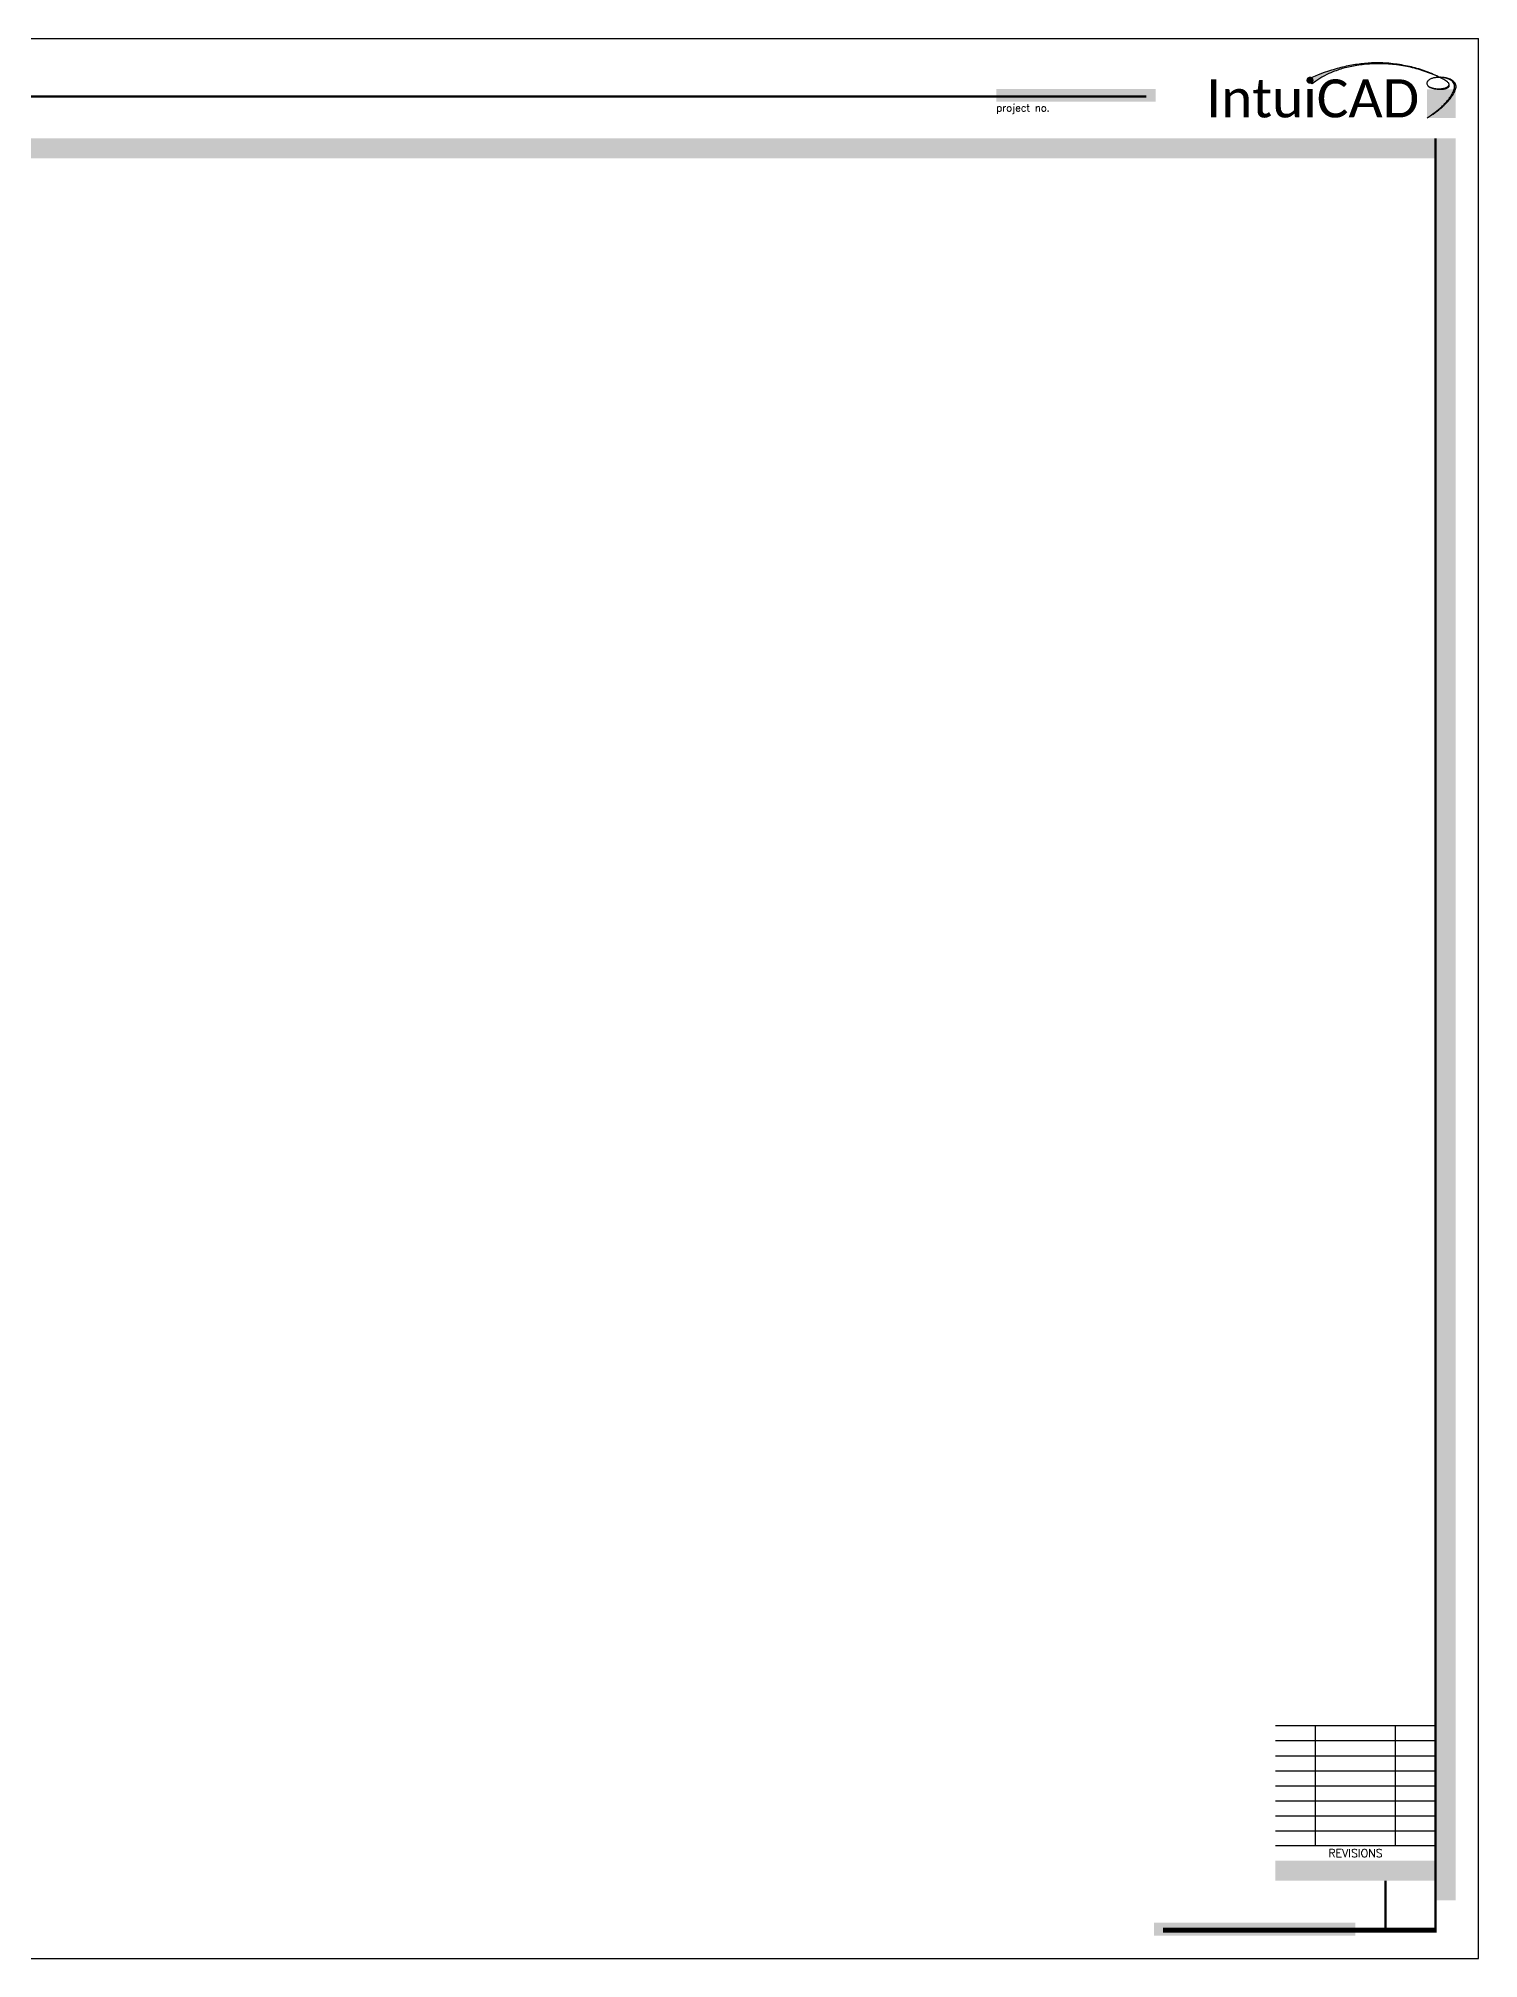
# Model space of a CAD drawing. Header units: inches. Extents: x -0.2 to 35.8, y -0.9 to 23.1.
# Drawn here: x 17.8 to 35.8, y -0.95 to 23.05 of the extents above; entities that cross this region are included whole.
import ezdxf
from ezdxf.enums import TextEntityAlignment as Align

# ---------------------------------------------------------------- set-up
doc = ezdxf.new("R2010")
doc.units = ezdxf.units.IN
doc.header["$MEASUREMENT"] = 0
doc.styles.add('Calibri', font='CALIBRI.TTF')
doc.styles.get("Standard").update_dxf_attribs({"font": 'SIMPLEX.SHX'})

# ---------------------------------------------------------------- blocks, each defined once
blk = doc.blocks.new('*U1')
for points in [[(-0.09257166991550825, 0.2744592406077828), (-0.07362828717787495, 0.2862810298870979), (-0.05649491183353372, 0.2960435848072454), (-0.04094859119698746, 0.3040780748899046), (-0.0267663725827022, 0.3107156696566769), (-0.0137253033052257, 0.3162875386292381), (-0.001602430678993794, 0.3211248513291993), (0.009808986043091328, 0.3255101506817617), (0.02065083985480787, 0.3295314732261438), (0.03104881181136643, 0.3332282289049919), (0.04112858296830268, 0.33663982766112), (0.05101583438078239, 0.3398056794371946), (0.06083624710429147, 0.3427651941760033), (0.07071550219418887, 0.345557781820248), (0.08077928070563145, 0.3482228523126238), (0.09112726089960133, 0.3507921085357371), (0.1017551098574999, 0.3532664251312108), (0.1126324918667377, 0.3556389696806503), (0.1237290712142799, 0.3579029097655679), (0.1350145121871243, 0.3600514129674366), (0.146458479072432, 0.3620776468678386), (0.1580306361572769, 0.3639747790482799), (0.1697006477287838, 0.3657359770902717), (0.1814430632437311, 0.3673552089278047), (0.1932519728385521, 0.3688296439048235), (0.2051263518191885, 0.3701572517176759), (0.217065175491702, 0.3713360020627627), (0.2290674191621572, 0.3723638646364256), (0.2411320581365849, 0.373238809135084), (0.2532580677211996, 0.3739588052550857), (0.2654444232218586, 0.3745218226928309), (0.2776921801281192, 0.3749254028562259), (0.2900107146632763, 0.3751653739993426), (0.3024114832339287, 0.3752371360877866), (0.3149059422468398, 0.3751360890871656), (0.3275055481085373, 0.3748576329630833), (0.3402217572257685, 0.3743971676811526), (0.3530660260053332, 0.3737500932069686), (0.3660498108537263, 0.3729118095061521), (0.3791760702903036, 0.3718792041726475), (0.3924137712860146, 0.3706551153137347), (0.4057233829239669, 0.3692438686650545), (0.4190653742873548, 0.3676497899622904), (0.4324002144599973, 0.3658772049409968), (0.4456883725249675, 0.3639304393368716), (0.4588903175655658, 0.3618138188855458), (0.47196651866535, 0.3595316693226236), (0.4848884874114893, 0.3570866059214195), (0.4976719054062327, 0.3544744021058488), (0.5103434967559691, 0.351689120837448), (0.5229299855671089, 0.3487248250777473), (0.5354580959458867, 0.3455755777883338), (0.5479545519983505, 0.3422354419307956), (0.560446077831061, 0.338698480466598), (0.5729593975500623, 0.3349587563573984), (0.5855086289713564, 0.3310150156456571), (0.5980574647479281, 0.3268847366980179), (0.6105569912428078, 0.3225900809620406), (0.6229582948187292, 0.3181532098852164), (0.6352124618384632, 0.3135962849151932), (0.6472705786645744, 0.308941467499583), (0.6590837316601369, 0.3042109190858042), (0.6706030071876131, 0.2994268011215668), (0.6817733560018376, 0.2946137280219991), (0.692515186424803, 0.289806126072687), (0.7011975274805923, 0.2857608367724866), (0.7015368407384212, 0.2857692370773943), (0.7017117840701587, 0.2857686693683039), (0.6928283228989472, 0.2900534278244615), (0.6822706051251713, 0.295006434044577), (0.6713452566078014, 0.3000129978666513), (0.6601369402203853, 0.3050414785300806), (0.6486912682448877, 0.3100537112721469), (0.6370440903147442, 0.3150099003295574), (0.6252312560636991, 0.3198702499390551), (0.6132886151256814, 0.3245949643372397), (0.6012520171342316, 0.3291442477609348), (0.5891573117232293, 0.3334783044468228), (0.5770403485264227, 0.3375573386315596), (0.5649248629659614, 0.3413530392189674), (0.5527861336181977, 0.3448830337810076), (0.5405873248479872, 0.3481764345566667), (0.5282916010202535, 0.3512623537849358), (0.5158621264996094, 0.3541699037048529), (0.5032620656511885, 0.3569281965553781), (0.4904545828398265, 0.3595663445755006), (0.477402842430125, 0.3621134600043279), (0.464086367159097, 0.3645896487073657), (0.4505501132517115, 0.3669789910568557), (0.4368553953049342, 0.3692565610514498), (0.4230635279159466, 0.3713974326899274), (0.4092358256816834, 0.3733766799710754), (0.3954336031990305, 0.3751693768936075), (0.3817181750652182, 0.3767505974562964), (0.368150855877302, 0.3780954156578646), (0.3547813079493999, 0.3791853506194149), (0.3416125844656667, 0.3800277019513567), (0.3286360863269807, 0.3806362143864748), (0.3158432144348332, 0.3810246326574998), (0.3032253696902428, 0.3812067014972031), (0.2907739529945604, 0.3811961656383414), (0.2784803652489122, 0.3810067698136699), (0.2663360073544024, 0.3806522587559451), (0.2543289806289516, 0.3801445369167), (0.2424341880564828, 0.3794881476225429), (0.2306232330376027, 0.3786857939188613), (0.2188677189726588, 0.3777401788510293), (0.207139249262292, 0.3766540054644443), (0.1954094273072188, 0.3754299768044635), (0.1836498565077435, 0.3740707959165102), (0.1718321402643556, 0.372579165845929), (0.1599349879976107, 0.3709565835137214), (0.147965533207136, 0.3691997213432217), (0.1359380154122373, 0.3673040456333254), (0.1238666741325468, 0.3652650226830296), (0.1117657488874287, 0.36307811879123), (0.09964947919643763, 0.3607388002568515), (0.08753210457904015, 0.3582425333788652), (0.07542786455463946, 0.3555847844561599), (0.06334281255120688, 0.3527614970293236), (0.05125025763115476, 0.3497705236056783), (0.03911532276516161, 0.3466101939340769), (0.02690313092411023, 0.3432788377634672), (0.0145788050787462, 0.3397747848427377), (0.002107468199909257, 0.3360963649207864), (-0.01054575674162705, 0.3322419077465888), (-0.02341574677497682, 0.3282097430690429), (-0.03658363390940467, 0.3239696805257655), (-0.05031557007451182, 0.3193774493092745), (-0.06492396217977381, 0.3142602585008616), (-0.0807212171347883, 0.3084453171817119), (-0.0980197418490788, 0.3017598344331329), (-0.1171319432321355, 0.2940310193363649), (-0.1383702281936053, 0.2850860809726488), (-0.1620470036429528, 0.2747522284232069), (-0.1367802683126554, 0.2433132808851095), (-0.1135480127319334, 0.2602470474476677)], [(0.7637003142348578, 0.2264638518065469), (0.764654977692052, 0.2291973589035301), (0.7651237747144936, 0.2319941280491689), (0.7651638486975917, 0.2348304144370479), (0.7648323430367486, 0.2376824732607261), (0.7641619986209492, 0.2405361754793063), (0.7630879463134851, 0.2434158551138834), (0.7615209144712268, 0.2463554619510724), (0.7593716314510469, 0.2493889457774952), (0.7591409425319765, 0.2496474815884442), (0.7612681762373309, 0.2465746511124687), (0.7626512146453212, 0.2437946139847567), (0.763468484907147, 0.2411376305381543), (0.7637971272307241, 0.2385802720657804), (0.7636979626640353, 0.2361028622256764), (0.763166535615401, 0.2337007341355664), (0.7621820713332196, 0.2313729732780825), (0.7607237950659026, 0.2291186651358643), (0.7587709320618404, 0.2269368951915336), (0.7563027075694438, 0.2248267489277325), (0.7532983468371218, 0.2227873118270995), (0.7497370751132567, 0.2208176693722468), (0.7456046104213075, 0.2189229684902001), (0.7409126418849176, 0.2171326018854494), (0.7356793514028005, 0.2154820237068922), (0.7299229208736079, 0.2140066881033817), (0.7236615321960419, 0.2127420492238157), (0.7169133672687878, 0.2117235612170552), (0.7096966079905914, 0.2109866782319907), (0.7020294362601122, 0.2105668544174968), (0.6939541334448008, 0.2104947983514238), (0.6856093787872864, 0.2107822363275265), (0.6771579509989928, 0.2114361490685344), (0.6687626287913276, 0.2124635172971816), (0.6605861908757032, 0.2138713217361943), (0.6527914159635141, 0.2156665431082914), (0.6455410827661759, 0.2178561621362265), (0.6389979699951068, 0.2204471595427169), (0.6332973824293276, 0.2234342592672807), (0.6284647291184392, 0.226763158116654), (0.624497945179663, 0.2303672961143333), (0.6212630932593207, 0.2343421529072014), (0.621395239456855, 0.2341064715190448), (0.6244984798019934, 0.2302234645424441), (0.6284656529458351, 0.2265146171604213), (0.6332988494329937, 0.2230395854340124), (0.639000159808175, 0.2198580254242435), (0.6455462054815652, 0.2170201855059677), (0.65281173132581, 0.2145386833092422), (0.6606460130790995, 0.2124167287779466), (0.6688983264796625, 0.2106575318559551), (0.6774179472656333, 0.2092643024871554), (0.6860541511753119, 0.2082402506154066), (0.6946562139467966, 0.2075885861845936), (0.7030734113183864, 0.2073125191385881), (0.7111710565354264, 0.2074106239879603), (0.7188786128719366, 0.207862933510027), (0.7261415811092197, 0.2086448450488003), (0.7329054620284766, 0.2097317559482832), (0.7391157564110015, 0.2110990635524974), (0.744717965037987, 0.2127221652054443), (0.7496575886907212, 0.2145764582511429), (0.7538801281504163, 0.2166373400335928), (0.7573496913006822, 0.2188803508717339), (0.7601048144345831, 0.2212816029842299), (0.7622026409475008, 0.2238173515646356)]]:
    blk.add_hatch(color=7).paths.add_polyline_path(points)
h = blk.add_hatch(color=7)
h.paths.add_polyline_path([(0.8099431024236102, 0.227983837890724), (0.8088810167331416, 0.2343884877429645), (0.8067744723771685, 0.2405055730473942), (0.8037280239735481, 0.2463049120876628), (0.7998462261401348, 0.2517563231474151), (0.7952336334947786, 0.2568296245102988), (0.7899948006553476, 0.2614946344599465), (0.7842342822396856, 0.2657211712800165), (0.7780566328656612, 0.2694790532541453), (0.7715626076608225, 0.2727490535380805), (0.764837763791527, 0.2755557647759208), (0.7579638589338696, 0.277934734483881), (0.7510226507639098, 0.2799215101781589), (0.7440958969576964, 0.2815516393749642), (0.7372653551913243, 0.2828606695905007), (0.7306127831408747, 0.28388414834097), (0.7242199384823765, 0.2846576231425821), (0.718147576602081, 0.2852136228223634), (0.7123724437267144, 0.2855726014506517), (0.706850283793187, 0.2857519944086082), (0.7017117840701604, 0.2857686693683028), (0.7018438542455009, 0.2857049679810058), (0.7066915358550562, 0.2856370881274166), (0.7120981272895947, 0.2853740433967529), (0.7177119722598039, 0.2848983199867745), (0.7235697069277408, 0.2841869670148207), (0.7296881810556793, 0.2832176097410894), (0.736005098806738, 0.2819701779971762), (0.7424383779442311, 0.2804251777575375), (0.7489059362315046, 0.278563114996623), (0.7553256914318555, 0.2763644956888933), (0.7616155613086258, 0.2738098258087949), (0.7676934636251379, 0.270879611330783), (0.773477316144693, 0.2675543582293156), (0.778887139796344, 0.2638211404081636), (0.78385136817192, 0.2596933034884283), (0.7883005380289402, 0.2551907610205302), (0.7921651861249576, 0.2503334265548949), (0.7953758492174955, 0.2451412136419446), (0.7978630640641012, 0.239634035832097), (0.7995573674223061, 0.2338318066757805), (0.8003892960496454, 0.2277544397234152), (0.8003195851537287, 0.2214293399133487), (0.7994297637424485, 0.2149138777356503), (0.7978315592737705, 0.2082729150683196), (0.7970675288558519, 0.2059400887983065), (0.80637143213231, 0.2059400887983063), (0.8069596924357311, 0.207527668932159), (0.80885423670322, 0.214486304955344), (0.8098984945015452, 0.2213285219004253)])
h.paths.add_polyline_path([(0.8043642251061868, 0.2005230957075508), (0.80637143213231, 0.2059400887983065), (0.7970675288558523, 0.2059400887983065), (0.7956366992056615, 0.201571313789356), (0.7929569109960842, 0.1948739357767555), (0.7899039221030143, 0.1882456429085206), (0.7865894599844104, 0.1817512970626505), (0.7831252520982243, 0.1754557601171303), (0.7796035922293864, 0.1694088460218166), (0.7760390394705255, 0.163600177014033), (0.7724267192412692, 0.1580043274029979), (0.7687617569611512, 0.1525958714978231), (0.7650392780498084, 0.1473493836077377), (0.7612544079268414, 0.1422394380419365), (0.7574022720118269, 0.1372406091095799), (0.7534779957243197, 0.1323274711198363), (0.7494703367068808, 0.1274726532020116), (0.7453425814936573, 0.1226410037658141), (0.7410516488417228, 0.1177954260410541), (0.736554457508178, 0.112898823257565), (0.731807926250093, 0.1079140986451512), (0.726768973824565, 0.1028041554336476), (0.721394518988686, 0.09753189685286734), (0.7156414804994734, 0.09206022613258402), (0.7094046563550328, 0.08631646774851642), (0.7023303615171331, 0.08008563115966516), (0.6940027901885034, 0.07311714707088046), (0.6840061365719144, 0.06516044618704009), (0.6719245948701006, 0.05596495921300182), (0.6573423592858002, 0.04528011685362465), (0.6398436240217468, 0.03285534981376803), (0.6190125832807226, 0.01844008879830761), (0.640546081738811, 0.03233937682274279), (0.6585072167921561, 0.04433782158417243), (0.6733627622549562, 0.05467605773565221), (0.6855794919414097, 0.06359471993025134), (0.695624179665726, 0.07133444282103651), (0.7039635992421279, 0.07813586106108628), (0.7110645244847703, 0.0842396093034341), (0.7173937292078986, 0.08988632220117387), (0.7233435361766319, 0.09528229562912793), (0.729008463959688, 0.1004964703490836), (0.7344085800766732, 0.1055634483445482), (0.7395639520472393, 0.1105178315990729), (0.74449464739104, 0.1153942220962143), (0.7492207336276745, 0.1202272218194924), (0.7537622782768044, 0.1250514327524441), (0.758139348858018, 0.1299014568786008), (0.7623726328986226, 0.1348112553718892), (0.76648529795615, 0.1398122261675365), (0.770501131595856, 0.1449351263912582), (0.7744439213829711, 0.1502107131686874), (0.7783374548826508, 0.1556697436254508), (0.7822055196601442, 0.1613429748872153), (0.786071903280659, 0.1672611640796122), (0.7899603933093912, 0.1734550683283016), (0.7938659188161782, 0.1799385715918895), (0.7976679748893091, 0.1866580651607326), (0.8012171981216777, 0.193543067158183)])
at = {"color": 7}
blk.add_line((-0.1367802683126559, 0.2433132808851095), (-0.1620470036429532, 0.274752228423206), dxfattribs=at)
for points in [[(0.6190125832807195, 0.0184400887983065), (0.6405460817388132, 0.03233937682274679), (0.6585072167921565, 0.04433782158417321), (0.673362762254954, 0.05467605773565265), (0.6855794919414097, 0.06359471993025223), (0.6956241796657286, 0.07133444282103851), (0.7039635992421168, 0.07813586106107873), (0.7110645244847774, 0.08423960930343966), (0.7173937292079159, 0.08988632220118764), (0.7233435361766422, 0.09528229562913548), (0.7290084639596844, 0.1004964703490752), (0.7344085800766759, 0.1055634483445431), (0.7395639520472496, 0.1105178315990771), (0.7444946473910391, 0.1153942220962134), (0.7492207336276776, 0.1202272218194897), (0.7537622782767986, 0.1250514327524428), (0.758139348858034, 0.1299014568786097), (0.762372632898615, 0.1348112553718792), (0.7664852979561557, 0.1398122261675485), (0.770501131595868, 0.1449351263912668), (0.7744439213829627, 0.1502107131686825), (0.7783374548826508, 0.1556697436254448), (0.7822055196601442, 0.1613429748872026), (0.7860719032806532, 0.1672611640796051), (0.7899603933093903, 0.1734550683283007), (0.7938659188161808, 0.1799385715918851), (0.79766797488931, 0.1866580651607375), (0.8012171981216786, 0.1935430671581837), (0.8043642251061859, 0.2005230957075497), (0.8069596924357328, 0.207527668932161), (0.8088542367032191, 0.2144863049553438), (0.8098984945015447, 0.2213285219004237), (0.8099431024236107, 0.2279838378907264), (0.808881016733142, 0.2343884877429641), (0.8067744723771689, 0.2405055730473953), (0.8037280239735473, 0.2463049120876646), (0.7998462261401326, 0.2517563231474169), (0.7952336334947804, 0.2568296245102968), (0.7899948006553471, 0.2614946344599487), (0.7842342822396878, 0.265721171280018), (0.7780566328656581, 0.2694790532541489), (0.7715626076608167, 0.2727490535380799), (0.7648377637915301, 0.2755557647759221), (0.7579638589338692, 0.2779347344838805), (0.7510226507639032, 0.2799215101781598), (0.7440958969577013, 0.2815516393749646), (0.7372653551913336, 0.2828606695905), (0.7306127831408699, 0.2838841483409709), (0.7242199384823801, 0.2846576231425817), (0.7181475766020725, 0.2852136228223634), (0.7123724437267113, 0.2855726014506517), (0.7068502837931981, 0.285751994408608), (0.7015368407384367, 0.2857692370773937), (0.6963878584993296, 0.2856417648381708), (0.6913590810127795, 0.2853870130721006), (0.6864062522156887, 0.2850224171603448), (0.6814851160449603, 0.2845654124840649), (0.6765611315338275, 0.2840252227818367), (0.6716386181008446, 0.2833782252218928), (0.6667316102608983, 0.2825925853298796), (0.6618541425288736, 0.2816364686314443), (0.6570202494196554, 0.2804780406522334), (0.6522439654481308, 0.2790854669178933), (0.6475393251291842, 0.277426912954071), (0.642920362977701, 0.2754705442864132), (0.6384144779101099, 0.273194114029367), (0.6341025264490044, 0.2706137256525822), (0.6300787295185214, 0.2677550702145093), (0.6264373080427973, 0.2646438387735979), (0.6232724829459687, 0.2613057223882989), (0.6206784751521722, 0.2577664121170617), (0.6187495055855444, 0.2540515990183374), (0.6175797951702214, 0.2501869741505758), (0.6172482097670923, 0.2462038894059908), (0.6177721949840552, 0.2421563400118523), (0.6191538413657597, 0.2381039820291928), (0.6213952394568555, 0.234106471519046), (0.6244984798019938, 0.2302234645424448), (0.6284656529458245, 0.2265146171604229), (0.6332988494329964, 0.2230395854340128), (0.6390001598081613, 0.2198580254242481), (0.6455462054815603, 0.217020185505969), (0.6528117313258043, 0.2145386833092442), (0.6606460130790969, 0.2124167287779499), (0.6688983264796403, 0.2106575318559616), (0.6774179472656378, 0.2092643024871557), (0.6860541511752923, 0.2082402506154075), (0.6946562139468068, 0.2075885861845932), (0.7030734113183837, 0.2073125191385887), (0.7111710565353998, 0.2074106239879592), (0.7188786128719254, 0.207862933510025), (0.7261415811092041, 0.2086448450487968), (0.7329054620284788, 0.2097317559482843), (0.7391157564109939, 0.2110990635524976), (0.7447179650379924, 0.212722165205447), (0.7496575886907185, 0.214576458251142), (0.7538801281504154, 0.216637340033593), (0.7573496913006875, 0.2188803508717381), (0.7601048144345804, 0.2212816029842268), (0.7622026409475012, 0.2238173515646369), (0.7637003142348561, 0.2264638518065463), (0.7646549776920516, 0.2291973589035323), (0.7651237747144949, 0.2319941280491731), (0.7651638486975917, 0.2348304144370461), (0.7648323430367491, 0.2376824732607292), (0.7641619986209506, 0.2405361754793061), (0.7630879463134873, 0.2434158551138845), (0.7615209144712282, 0.2463554619510777), (0.759371631451042, 0.2493889457774998), (0.7565508256097969, 0.2525502563797641), (0.7529692253043617, 0.2558733435444842), (0.7485375588916053, 0.2593921570582738), (0.7431665547283958, 0.2631406467077466), (0.7367975573656974, 0.2671421023550729), (0.7294943761308598, 0.2713771741646478), (0.721351436545327, 0.275815852376424), (0.7124631641305427, 0.2804281272303539), (0.7029239844079523, 0.2851839889663894), (0.692828322899001, 0.2900534278244831), (0.6822706051251318, 0.2950064340445868), (0.6713452566077894, 0.3000129978666533), (0.6601369402204683, 0.3050414785300941), (0.648691268244857, 0.3100537112721613), (0.6370440903146927, 0.3150099003295661), (0.6252312560637133, 0.3198702499390205), (0.6132886151256566, 0.3245949643372354), (0.60125201713426, 0.329144247760923), (0.5891573117232612, 0.3334783044467944), (0.5770403485263987, 0.3375573386315611), (0.5649248629659273, 0.3413530392189836), (0.5527861336181742, 0.3448830337810178), (0.5405873248479841, 0.3481764345566678), (0.5282916010202025, 0.3512623537849386), (0.5158621264996733, 0.3541699037048343), (0.5032620656512422, 0.3569281965553597), (0.4904545828397536, 0.3595663445755191), (0.477402842430053, 0.3621134600043174), (0.464086367159014, 0.3645896487073832), (0.4505501132516293, 0.3669789910568422), (0.4368553953049205, 0.3692565610514447), (0.4230635279159097, 0.3713974326899405), (0.4092358256816185, 0.37337667997108), (0.3954336031990687, 0.3751693768936133), (0.3817181750652822, 0.3767505974562904), (0.3681508558772811, 0.3780954156578611), (0.3547813079494505, 0.3791853506194105), (0.3416125844656316, 0.3800277019513618), (0.3286360863270287, 0.3806362143864723), (0.315843214434847, 0.3810246326575006), (0.3032253696902908, 0.3812067014972043), (0.2907739529945644, 0.3811961656383411), (0.2784803652488735, 0.3810067698136688), (0.2663360073544224, 0.3806522587559453), (0.2543289806289707, 0.3801445369166998), (0.2424341880565001, 0.3794881476225436), (0.2306232330375485, 0.3786857939188599), (0.2188677189726521, 0.3777401788510322), (0.2071392492623488, 0.3766540054644427), (0.1954094273071753, 0.3754299768044751), (0.1836498565076684, 0.3740707959165119), (0.1718321402643656, 0.3725791658459363), (0.1599349879976258, 0.3709565835137225), (0.1479655332070963, 0.3691997213432121), (0.1359380154122455, 0.3673040456333376), (0.1238666741325426, 0.3652650226830321), (0.1117657488874569, 0.3630781187912275), (0.09964947919645717, 0.360738800256857), (0.08753210457901195, 0.3582425333788537), (0.07542786455459083, 0.3555847844561497), (0.06334281255121821, 0.3527614970293418), (0.05125025763114388, 0.3497705236056812), (0.03911532276517293, 0.3466101939340827), (0.0269031309241109, 0.3432788377634612), (0.01457880507876308, 0.3397747848427322), (0.002107468199934792, 0.3360963649208102), (-0.01054575674156866, 0.3322419077466101), (-0.02341574677494196, 0.3282097430690472), (-0.03658363390943886, 0.3239696805257586), (-0.05031557007455045, 0.319377449309272), (-0.06492396217982732, 0.3142602585008381), (-0.08072121713481983, 0.3084453171817063), (-0.09801974184907813, 0.3017598344331269), (-0.1171319432321533, 0.2940310193363505), (-0.1383702281935949, 0.2850860809726268), (-0.1620470036429539, 0.274752228423206)], [(0.6190125832807195, 0.0184400887983065), (0.639843624021757, 0.03285534981377103), (0.6573423592857989, 0.04528011685362321), (0.6719245948701001, 0.05596495921300071), (0.684006136571918, 0.0651604461870412), (0.6940027901885087, 0.07311714707088246), (0.7023303615171282, 0.08008563115966205), (0.7094046563550328, 0.08631646774851776), (0.7156414804994774, 0.09206022613258735), (0.7213945189886638, 0.09753189685284913), (0.726768973824565, 0.102804155433645), (0.731807926250097, 0.1079140986451566), (0.7365544575081776, 0.1128988232575663), (0.7410516488417228, 0.1177954260410565), (0.7453425814936502, 0.1226410037658092), (0.7494703367068763, 0.1274726532020065), (0.7534779957243184, 0.132327471119831), (0.7574022720118082, 0.1372406091095704), (0.7612544079268387, 0.1422394380419369), (0.7650392780498178, 0.1473493836077486), (0.7687617569611535, 0.1525958714978237), (0.7724267192412541, 0.1580043274029796), (0.7760390394705278, 0.163600177014035), (0.7796035922293824, 0.1694088460218075), (0.7831252520982256, 0.1754557601171152), (0.7865894599844033, 0.18175129706264), (0.7899039221030125, 0.1882456429085206), (0.7929569109960873, 0.1948739357767593), (0.7956366992056619, 0.2015713137893587), (0.7978315592737709, 0.2082729150683211), (0.799429763742448, 0.214913877735649), (0.8003195851537283, 0.2214293399133449), (0.8003892960496454, 0.2277544397234113), (0.7995573674223057, 0.2338318066757796), (0.7978630640641008, 0.2396340358320985), (0.7953758492174955, 0.2451412136419451), (0.7921651861249531, 0.2503334265548975), (0.7883005380289384, 0.2551907610205328), (0.7838513681719143, 0.259693303488429), (0.7788871397963458, 0.2638211404081632), (0.7734773161446961, 0.2675543582293129), (0.7676934636251317, 0.2708796113307843), (0.7616155613086267, 0.2738098258087955), (0.7553256914318581, 0.2763644956888935), (0.7489059362315019, 0.278563114996625), (0.7424383779442351, 0.2804251777575368), (0.736005098806734, 0.2819701779971757), (0.7296881810556753, 0.2832176097410883), (0.7235697069277359, 0.2841869670148216), (0.7177119722598008, 0.2848983199867743), (0.7120981272895955, 0.2853740433967529), (0.7066915358550526, 0.2856370881274166), (0.7014555617941066, 0.2857104050614236), (0.6963535689446904, 0.2856169450814334), (0.6913489211447384, 0.2853796590701043), (0.6864049822321837, 0.2850214979100951), (0.6814851160449603, 0.2845654124840649), (0.6765611315338275, 0.2840252227818367), (0.6716386181008446, 0.2833782252218928), (0.6667316102608983, 0.2825925853298796), (0.6618541425288736, 0.2816364686314443), (0.6570202494196554, 0.2804780406522334), (0.6522439654481308, 0.2790854669178933), (0.6475393251291842, 0.277426912954071), (0.642920362977701, 0.2754705442864132), (0.6384144779101099, 0.273194114029367), (0.6341025264490044, 0.2706137256525822), (0.6300787295185214, 0.2677550702145093), (0.6264373080427973, 0.2646438387735979), (0.6232724829459687, 0.2613057223882989), (0.6206784751521722, 0.2577664121170617), (0.6187495055855444, 0.2540515990183374), (0.6175797951702214, 0.2501869741505758), (0.6172482054901135, 0.246205040058566), (0.6177721607682259, 0.2421655452324531), (0.6191537258873364, 0.2381350496487211), (0.6213949657302226, 0.2341801132838541), (0.6244979451796638, 0.2303672961143359), (0.6284647291184374, 0.2267631581166503), (0.6332973824293219, 0.2234342592672816), (0.6389979699950962, 0.2204471595427133), (0.6455410827661728, 0.2178561621362276), (0.6527914159635092, 0.2156665431082965), (0.6605861908756957, 0.2138713217361905), (0.6687626287913245, 0.21246351729718), (0.6771579509989879, 0.2114361490685353), (0.6856093787872767, 0.2107822363275262), (0.6939541334447826, 0.2104947983514232), (0.7020294362600975, 0.2105668544174966), (0.7096966079905994, 0.210986678231992), (0.7169133672688105, 0.2117235612170563), (0.7236615321960392, 0.2127420492238121), (0.7299229208735941, 0.2140066881033815), (0.7356793514027845, 0.2154820237068873), (0.740912641884918, 0.2171326018854518), (0.7456046104213035, 0.218922968490197), (0.7497370751132505, 0.2208176693722457), (0.7532983468371147, 0.2227873118270944), (0.7563027075694461, 0.2248267489277358), (0.7587709320618422, 0.2269368951915365), (0.7607237950659013, 0.2291186651358641), (0.7621820713332214, 0.2313729732780847), (0.7631665356153997, 0.2337007341355657), (0.7636979626640349, 0.236102862225674), (0.7637971272307237, 0.2385802720657761), (0.7634684849071484, 0.2411376305381558), (0.7626512146453203, 0.2437946139847635), (0.7612681762373349, 0.2465746511124662), (0.7592422294752886, 0.2495011706281305), (0.7564962341512756, 0.252597601238624), (0.7529530500573923, 0.255887371650813), (0.7485355369857337, 0.259393910571565), (0.7431665547283958, 0.2631406467077466), (0.736796107659799, 0.2671409574395549), (0.72948277848367, 0.2713680148405062), (0.7213122944860603, 0.2757849396574461), (0.7123703829530218, 0.2803548526372206), (0.7027427711706072, 0.2850408745266761), (0.6925151864248683, 0.2898061260726583), (0.6817733560018563, 0.2946137280220136), (0.6706030071876233, 0.2994268011215875), (0.6590837316600858, 0.3042109190858233), (0.6472705786646117, 0.3089414674995539), (0.6352124618384339, 0.3135962849152085), (0.6229582948187861, 0.3181532098852173), (0.6105569912428997, 0.3225900809620095), (0.5980574647480085, 0.3268847366980152), (0.5855086289713439, 0.3310150156456639), (0.57295939755014, 0.3349587563573853), (0.5604460778310428, 0.3386984804666116), (0.5479545519983599, 0.3422354419307851), (0.5354580959458125, 0.3455755777883509), (0.5229299855671222, 0.3487248250777533), (0.5103434967560104, 0.3516891208374375), (0.4976719054061981, 0.3544744021058486), (0.484888487411408, 0.3570866059214306), (0.4719665186653602, 0.3595316693226289), (0.458890317565596, 0.3618138188855413), (0.445688372524932, 0.3639304393368781), (0.4324002144600049, 0.3658772049410022), (0.4190653742874494, 0.3676497899622775), (0.405723382923903, 0.369243868665067), (0.392413771286, 0.3706551153137341), (0.3791760702903778, 0.371879204172642), (0.3660498108536713, 0.3729118095061543), (0.353066026005299, 0.3737500932069724), (0.3402217572258089, 0.3743971676811515), (0.3275055481085293, 0.3748576329630848), (0.3149059422467905, 0.3751360890871658), (0.3024114832339212, 0.3752371360877877), (0.2900107146632506, 0.3751653739993437), (0.2776921801281086, 0.3749254028562274), (0.2654444232218248, 0.374521822692832), (0.2532580677211632, 0.3739588052550886), (0.2411320581366289, 0.3732388091350807), (0.2290674191621626, 0.3723638646364293), (0.2170651754917038, 0.3713360020627559), (0.2051263518191929, 0.370157251717681), (0.1932519728385701, 0.3688296439048264), (0.1814430632437757, 0.3673552089278127), (0.1697006477287498, 0.3657359770902615), (0.1580306361572622, 0.3639747790482695), (0.1464584790723996, 0.3620776468678368), (0.1350145121870786, 0.3600514129674393), (0.1237290712142157, 0.3579029097655526), (0.1126324918667275, 0.3556389696806526), (0.1017551098575301, 0.353266425131215), (0.09112726089954049, 0.350792108535716), (0.08077928070567453, 0.3482228523126309), (0.0707155021941378, 0.3455577818202353), (0.06083624710429014, 0.3427651941760013), (0.05101583438078039, 0.3398056794372006), (0.04112858296825739, 0.3366398276611058), (0.03104881181136954, 0.3332282289049879), (0.02065083985476546, 0.3295314732261192), (0.009808986043094658, 0.325510150681771), (-0.001602430678994904, 0.3211248513292155), (-0.01372530330521349, 0.3162875386292388), (-0.02676637258270598, 0.3107156696566824), (-0.0409485911969768, 0.3040780748899024), (-0.05649491183353017, 0.2960435848072549), (-0.07362828717787073, 0.2862810298870959), (-0.09257166991550225, 0.2744592406077813), (-0.1135480127319292, 0.260247047447667), (-0.1367802683126563, 0.2433132808851093)]]:
    blk.add_lwpolyline(points, dxfattribs=at)
at = {"color": 1}
blk.add_solid([(0.6190125832807195, 0.0184400887983065), (0.6190125832807195, 0.2059400887983065), (0.8065125832807195, 0.0184400887983065), (0.8065125832807195, 0.2059400887983065)], dxfattribs=at)
at = {"color": 7, "style": 'Calibri'}
blk.add_text('IntuiCAD', height=0.25, dxfattribs=at).set_placement((-0.1333912628731267, 0.02209393495215273), align=Align.CENTER)

msp = doc.modelspace()

# ---------------------------------------------------------------- linework, layer by layer
for p, q in [((33.25947237715177, 1.966163503251727), (35.25947999334814, 1.966163503251727)), ((33.75946476098262, 0.4661635032517271), (33.75945693667451, 1.966166111310164)), ((34.75948760951729, 0.4661635032517271), (34.75949543382539, 1.966166111310164)), ((33.25947237715177, 1.778663503251727), (35.25947999334814, 1.778663503251727)), ((33.25947237715177, 1.591163503251727), (35.25947999334814, 1.591163503251727)), ((33.25947237715177, 1.403663503251727), (35.25947999334814, 1.403663503251727)), ((33.25947237715177, 1.216163503251727), (35.25947999334814, 1.216163503251727)), ((33.25947237715177, 1.028663503251727), (35.25947999334814, 1.028663503251727)), ((33.25947237715177, 0.8411635032517271), (35.25947999334814, 0.8411635032517271)), ((33.25947237715177, 0.6536635032517271), (35.25947999334814, 0.6536635032517271)), ((35.25947999334814, 0.4661635032517271), (33.25947237715177, 0.4661635032517271))]:
    msp.add_line(p, q)
at = {"const_width": 0.03125}
for points in [[(31.64639941076982, 22.32945060486181), (1.298023970416992, 22.32945060486168)], [(34.63447999334814, 0.02896301361040687), (34.63447999334814, -0.5916674418740595)]]:
    msp.add_lwpolyline(points, dxfattribs=at)
msp.add_lwpolyline([(31.85334958618562, -0.5916452144228554, 0.0625, 0.0625, 0), (35.25947999334814, -0.5916748510244585, 0.03125, 0.03125, 0), (35.25948075413445, 21.80397054106461, 0.03125, 0.03125, 0)], format="xyseb")
at = {"color": 1}
for points in [[(29.77139941076982, 22.42319060486181), (29.77139941076982, 22.26347060486182), (31.76027941076982, 22.42319060486181), (31.76027941076982, 22.26347060486182)], [(35.51029941076982, 21.80397054106461), (35.5102986499835, -0.2174748717538482), (35.25923892056066, 21.80397053777583), (35.25923814716015, -0.2174748717538482)], [(34.25947999334814, -0.4979348510244546), (34.25947999334814, -0.6576548510244546), (31.73946958618561, -0.4979348510244546), (31.73946958618561, -0.6576548510244546)]]:
    msp.add_solid(points, dxfattribs=at)
for points in [[(1.048800542900125, 21.80427002899199), (1.048800542900125, 21.55427002899199), (35.25948075413445, 21.80397054106461), (35.25948075413445, 21.55397054106461)], [(33.25947999334814, 0.2792625015378742), (33.25947999334814, 0.02926250153787424), (35.25947999334814, 0.2789630136104069), (35.25947999334814, 0.02896301361040687)]]:
    msp.add_solid(points)
at = {"layer": 'Defpoints'}
for p, q in [((-0.2018083688687753, 23.05478221159185), (35.79819163113105, 23.05478221159197)), ((35.79798188144786, -0.9452177884080264), (35.79798188144786, 23.05496058700263)), ((-0.2020181185519618, -0.9452177884081578), (35.79798188144786, -0.9452177884080264))]:
    msp.add_line(p, q, dxfattribs=at)

# ---------------------------------------------------------------- block references
at = {"xscale": 1.9, "yscale": 1.9, "zscale": 1.9}
msp.add_blockref('*U1', (33.97792550253644, 22.02546534842664), dxfattribs=at)

# ---------------------------------------------------------------- texts
msp.add_text('project no.', height=0.09).set_placement((29.77139941076982, 22.23222060486182), align=Align.TOP_LEFT)
msp.add_text('REVISIONS', height=0.1).set_placement((34.25954717166452, 0.372713003550859), align=Align.MIDDLE)

doc.saveas('drawing.dxf')
